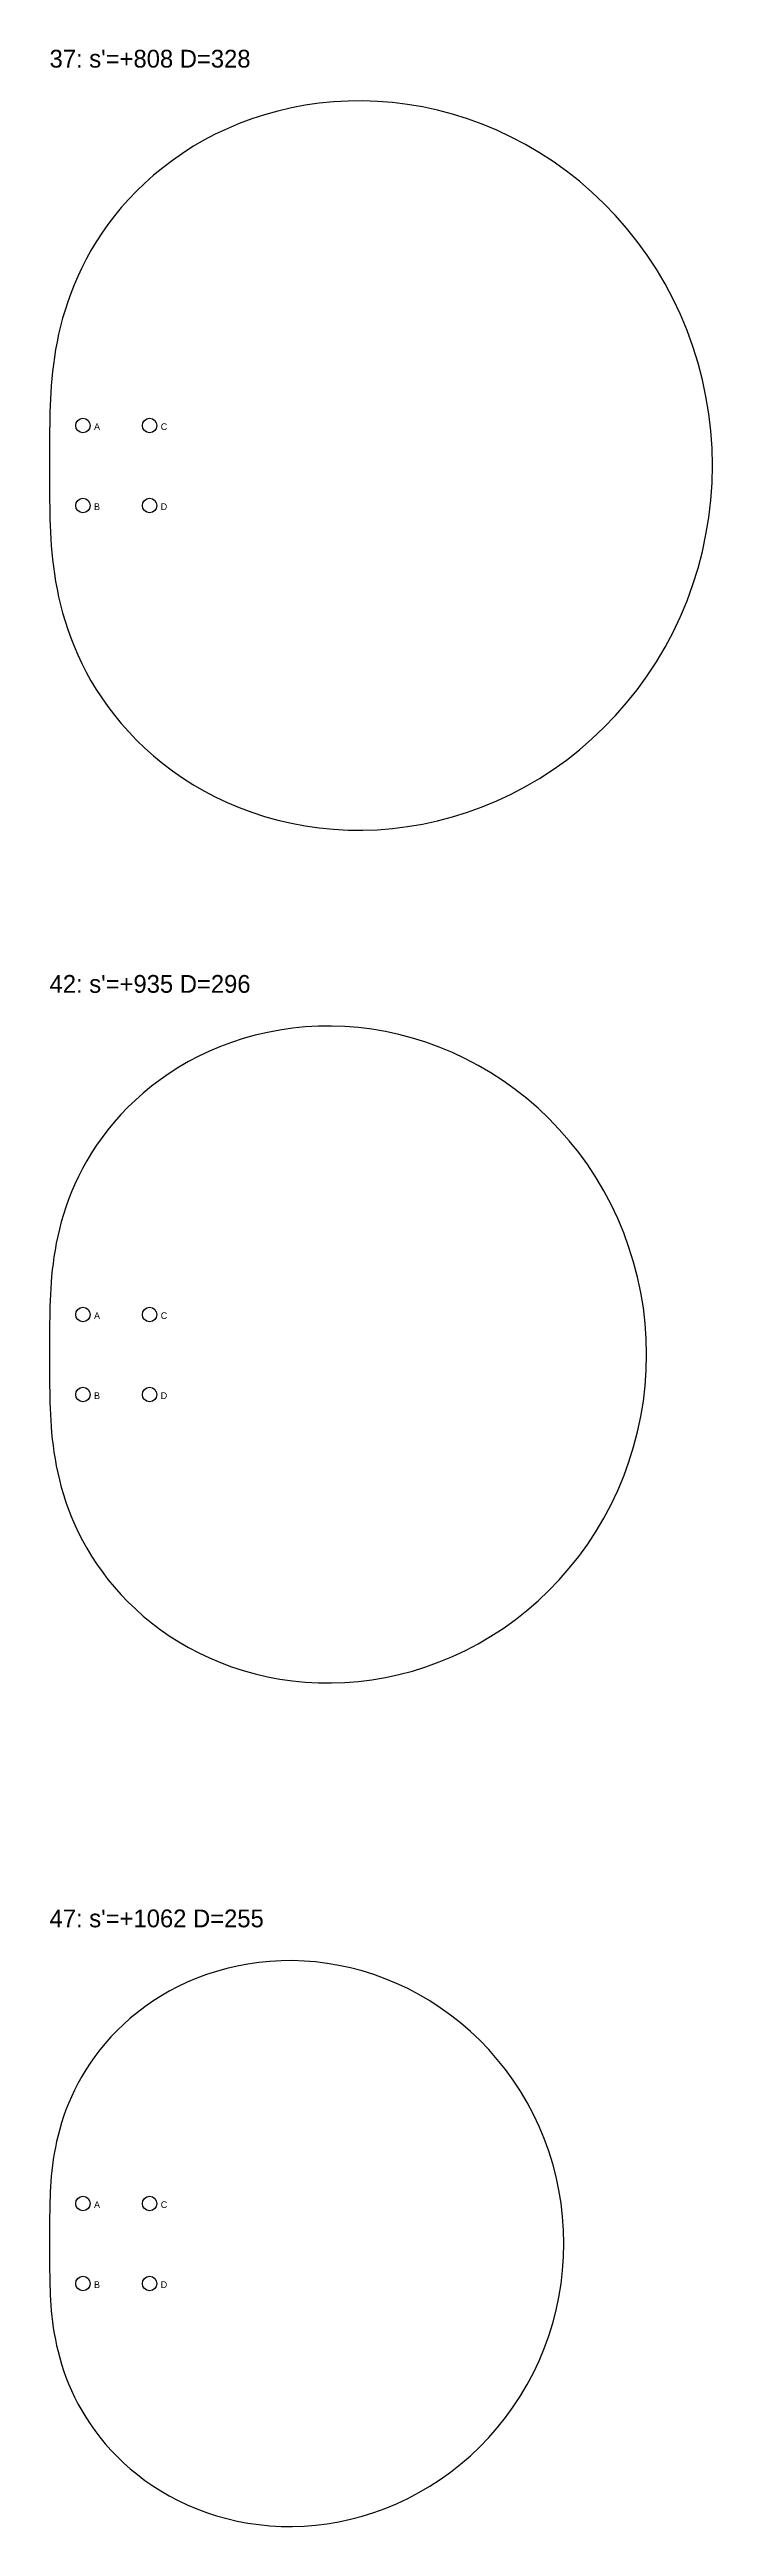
# Model space of a CAD drawing. Header units: millimetres. Extents: x 0 to 2007, y -5243 to 138.
# Drawn here: x 840 to 1138, y -3727 to -2613 of the extents above; entities that cross this region are included whole.
import ezdxf

# ---------------------------------------------------------------- set-up
doc = ezdxf.new("R2010")
doc.units = ezdxf.units.MM
for name, color, linetype in [('DOWEL', 5, 'CONTINUOUS'), ('SLAB_37', 3, 'CONTINUOUS'), ('SLAB_42', 2, 'CONTINUOUS'), ('SLAB_47', 7, 'CONTINUOUS'), ('TEXT', 1, 'CONTINUOUS')]:
    doc.layers.add(name, color=color, linetype=linetype)

msp = doc.modelspace()

# ---------------------------------------------------------------- linework, layer by layer
at = {"layer": 'DOWEL'}
for centre in [(855, -2782), (885, -2782), (855, -2818), (885, -2818), (855, -3182), (885, -3182), (855, -3218), (885, -3218), (855, -3582), (885, -3582), (855, -3618), (885, -3618)]:
    msp.add_circle(centre, 3.25, dxfattribs=at)
at = {"layer": 'SLAB_37'}
msp.add_lwpolyline([(1138.063, -2800), (1137.882, -2792.2), (1137.338, -2784.419), (1136.433, -2776.676), (1135.169, -2768.989), (1133.552, -2761.378), (1131.585, -2753.86), (1129.275, -2746.454), (1126.628, -2739.178), (1123.653, -2732.047), (1120.359, -2725.079), (1116.754, -2718.29), (1112.851, -2711.695), (1108.661, -2705.309), (1104.195, -2699.146), (1099.468, -2693.218), (1094.492, -2687.538), (1089.283, -2682.118), (1083.856, -2676.967), (1078.226, -2672.096), (1072.408, -2667.512), (1066.42, -2663.225), (1060.278, -2659.239), (1053.999, -2655.56), (1047.601, -2652.194), (1041.1, -2649.143), (1034.513, -2646.41), (1027.859, -2643.997), (1021.154, -2641.902), (1014.416, -2640.127), (1007.661, -2638.669), (1000.905, -2637.525), (994.167, -2636.692), (987.46, -2636.165), (980.801, -2635.939), (974.204, -2636.007), (967.685, -2636.363), (961.256, -2636.998), (954.931, -2637.904), (948.722, -2639.071), (942.642, -2640.49), (936.7, -2642.149), (930.908, -2644.038), (925.274, -2646.146), (919.808, -2648.46), (914.516, -2650.968), (909.405, -2653.658), (904.482, -2656.517), (899.752, -2659.531), (895.218, -2662.688), (890.884, -2665.976), (886.751, -2669.379), (882.823, -2672.887), (879.099, -2676.485), (875.578, -2680.162), (872.261, -2683.905), (869.144, -2687.702), (866.227, -2691.541), (863.504, -2695.411), (860.973, -2699.301), (858.629, -2703.201), (856.466, -2707.101), (854.479, -2710.992), (852.662, -2714.865), (851.007, -2718.713), (849.508, -2722.527), (848.158, -2726.302), (846.947, -2730.031), (845.87, -2733.709), (844.916, -2737.332), (844.079, -2740.896), (843.349, -2744.398), (842.718, -2747.836), (842.178, -2751.208), (841.721, -2754.512), (841.337, -2757.75), (841.021, -2760.922), (840.763, -2764.028), (840.557, -2767.071), (840.395, -2770.053), (840.271, -2772.977), (840.178, -2775.846), (840.112, -2778.665), (840.066, -2781.438), (840.036, -2784.169), (840.017, -2786.864), (840.007, -2789.528), (840.002, -2792.168), (840, -2794.789), (840, -2797.398), (840, -2800), (840, -2802.602), (840, -2805.211), (840.002, -2807.832), (840.007, -2810.472), (840.017, -2813.136), (840.036, -2815.831), (840.066, -2818.562), (840.112, -2821.335), (840.178, -2824.154), (840.271, -2827.023), (840.395, -2829.947), (840.557, -2832.929), (840.763, -2835.972), (841.021, -2839.078), (841.337, -2842.25), (841.721, -2845.488), (842.178, -2848.792), (842.718, -2852.164), (843.349, -2855.602), (844.079, -2859.104), (844.916, -2862.668), (845.87, -2866.291), (846.947, -2869.969), (848.158, -2873.698), (849.508, -2877.473), (851.007, -2881.287), (852.662, -2885.135), (854.479, -2889.008), (856.466, -2892.899), (858.629, -2896.799), (860.973, -2900.699), (863.504, -2904.589), (866.227, -2908.459), (869.144, -2912.298), (872.261, -2916.095), (875.578, -2919.838), (879.099, -2923.515), (882.823, -2927.113), (886.751, -2930.621), (890.884, -2934.024), (895.218, -2937.312), (899.752, -2940.469), (904.482, -2943.483), (909.405, -2946.342), (914.516, -2949.032), (919.808, -2951.54), (925.274, -2953.854), (930.908, -2955.962), (936.7, -2957.851), (942.642, -2959.51), (948.722, -2960.929), (954.931, -2962.096), (961.256, -2963.002), (967.685, -2963.637), (974.204, -2963.993), (980.801, -2964.061), (987.46, -2963.835), (994.167, -2963.308), (1000.905, -2962.475), (1007.661, -2961.331), (1014.416, -2959.873), (1021.154, -2958.098), (1027.859, -2956.003), (1034.513, -2953.59), (1041.1, -2950.857), (1047.601, -2947.806), (1053.999, -2944.44), (1060.278, -2940.761), (1066.42, -2936.775), (1072.408, -2932.488), (1078.226, -2927.904), (1083.856, -2923.033), (1089.283, -2917.882), (1094.492, -2912.462), (1099.468, -2906.782), (1104.195, -2900.854), (1108.661, -2894.691), (1112.851, -2888.305), (1116.754, -2881.71), (1120.359, -2874.921), (1123.653, -2867.953), (1126.628, -2860.822), (1129.275, -2853.546), (1131.585, -2846.14), (1133.552, -2838.622), (1135.169, -2831.011), (1136.433, -2823.324), (1137.338, -2815.581), (1137.882, -2807.8)], close=True, dxfattribs=at)
at = {"layer": 'SLAB_42'}
msp.add_lwpolyline([(1108.462, -3200), (1108.299, -3192.975), (1107.809, -3185.966), (1106.994, -3178.992), (1105.856, -3172.069), (1104.399, -3165.214), (1102.628, -3158.443), (1100.547, -3151.772), (1098.163, -3145.218), (1095.483, -3138.796), (1092.516, -3132.52), (1089.27, -3126.405), (1085.754, -3120.465), (1081.98, -3114.713), (1077.958, -3109.162), (1073.7, -3103.823), (1069.218, -3098.707), (1064.527, -3093.825), (1059.638, -3089.186), (1054.567, -3084.798), (1049.328, -3080.67), (1043.934, -3076.808), (1038.402, -3073.218), (1032.747, -3069.905), (1026.984, -3066.873), (1021.128, -3064.125), (1015.196, -3061.663), (1009.202, -3059.489), (1003.163, -3057.603), (997.094, -3056.004), (991.01, -3054.691), (984.926, -3053.66), (978.856, -3052.91), (972.815, -3052.436), (966.818, -3052.232), (960.876, -3052.294), (955.004, -3052.614), (949.214, -3053.186), (943.517, -3054.002), (937.925, -3055.053), (932.448, -3056.331), (927.097, -3057.825), (921.88, -3059.527), (916.806, -3061.426), (911.882, -3063.51), (907.116, -3065.769), (902.513, -3068.192), (898.079, -3070.766), (893.818, -3073.481), (889.734, -3076.325), (885.83, -3079.286), (882.109, -3082.351), (878.57, -3085.511), (875.216, -3088.752), (872.045, -3092.063), (869.057, -3095.435), (866.25, -3098.854), (863.622, -3102.312), (861.17, -3105.798), (858.89, -3109.302), (856.779, -3112.814), (854.831, -3116.327), (853.041, -3119.832), (851.404, -3123.32), (849.914, -3126.785), (848.564, -3130.221), (847.347, -3133.621), (846.257, -3136.98), (845.287, -3140.293), (844.428, -3143.556), (843.674, -3146.766), (843.016, -3149.92), (842.448, -3153.016), (841.962, -3156.053), (841.55, -3159.03), (841.205, -3161.946), (840.92, -3164.803), (840.687, -3167.601), (840.502, -3170.342), (840.356, -3173.027), (840.244, -3175.661), (840.161, -3178.245), (840.101, -3180.784), (840.059, -3183.281), (840.032, -3185.741), (840.015, -3188.168), (840.006, -3190.568), (840.002, -3192.946), (840, -3195.307), (840, -3197.656), (840, -3200), (840, -3202.344), (840, -3204.693), (840.002, -3207.054), (840.006, -3209.432), (840.015, -3211.832), (840.032, -3214.259), (840.059, -3216.719), (840.101, -3219.216), (840.161, -3221.755), (840.244, -3224.339), (840.356, -3226.973), (840.502, -3229.658), (840.687, -3232.399), (840.92, -3235.197), (841.205, -3238.054), (841.55, -3240.97), (841.962, -3243.947), (842.448, -3246.984), (843.016, -3250.08), (843.674, -3253.234), (844.428, -3256.444), (845.287, -3259.707), (846.257, -3263.02), (847.347, -3266.379), (848.564, -3269.779), (849.914, -3273.215), (851.404, -3276.68), (853.041, -3280.168), (854.831, -3283.673), (856.779, -3287.186), (858.89, -3290.698), (861.17, -3294.202), (863.622, -3297.688), (866.25, -3301.146), (869.057, -3304.565), (872.045, -3307.937), (875.216, -3311.248), (878.57, -3314.489), (882.109, -3317.649), (885.83, -3320.714), (889.734, -3323.675), (893.818, -3326.519), (898.079, -3329.234), (902.513, -3331.808), (907.116, -3334.231), (911.882, -3336.49), (916.806, -3338.574), (921.88, -3340.473), (927.097, -3342.175), (932.448, -3343.669), (937.925, -3344.947), (943.517, -3345.998), (949.214, -3346.814), (955.004, -3347.386), (960.876, -3347.706), (966.818, -3347.768), (972.815, -3347.564), (978.856, -3347.09), (984.926, -3346.34), (991.01, -3345.309), (997.094, -3343.996), (1003.163, -3342.397), (1009.202, -3340.511), (1015.196, -3338.337), (1021.128, -3335.875), (1026.984, -3333.127), (1032.747, -3330.095), (1038.402, -3326.782), (1043.934, -3323.192), (1049.328, -3319.33), (1054.567, -3315.202), (1059.638, -3310.814), (1064.527, -3306.175), (1069.218, -3301.293), (1073.7, -3296.177), (1077.958, -3290.838), (1081.98, -3285.287), (1085.754, -3279.535), (1089.27, -3273.595), (1092.516, -3267.48), (1095.483, -3261.204), (1098.163, -3254.782), (1100.547, -3248.228), (1102.628, -3241.557), (1104.399, -3234.786), (1105.856, -3227.931), (1106.994, -3221.008), (1107.809, -3214.034), (1108.299, -3207.025)], close=True, dxfattribs=at)
at = {"layer": 'SLAB_47'}
msp.add_lwpolyline([(1071.271, -3600), (1071.13, -3593.948), (1070.708, -3587.91), (1070.006, -3581.902), (1069.026, -3575.938), (1067.771, -3570.033), (1066.245, -3564.2), (1064.452, -3558.453), (1062.399, -3552.807), (1060.09, -3547.274), (1057.534, -3541.868), (1054.737, -3536.6), (1051.709, -3531.483), (1048.457, -3526.528), (1044.992, -3521.746), (1041.324, -3517.146), (1037.464, -3512.739), (1033.422, -3508.534), (1029.211, -3504.537), (1024.842, -3500.758), (1020.328, -3497.201), (1015.682, -3493.874), (1010.917, -3490.782), (1006.045, -3487.928), (1001.08, -3485.316), (996.036, -3482.948), (990.925, -3480.828), (985.762, -3478.955), (980.56, -3477.33), (975.331, -3475.952), (970.09, -3474.821), (964.849, -3473.933), (959.62, -3473.287), (954.416, -3472.878), (949.249, -3472.703), (944.131, -3472.756), (939.072, -3473.032), (934.084, -3473.525), (929.176, -3474.228), (924.359, -3475.133), (919.641, -3476.234), (915.031, -3477.522), (910.537, -3478.988), (906.165, -3480.623), (901.924, -3482.418), (897.818, -3484.365), (893.853, -3486.452), (890.033, -3488.67), (886.362, -3491.009), (882.844, -3493.458), (879.481, -3496.009), (876.275, -3498.65), (873.227, -3501.371), (870.337, -3504.163), (867.606, -3507.016), (865.031, -3509.92), (862.613, -3512.866), (860.35, -3515.845), (858.237, -3518.848), (856.273, -3521.866), (854.454, -3524.893), (852.776, -3527.919), (851.235, -3530.938), (849.824, -3533.943), (848.541, -3536.928), (847.378, -3539.888), (846.33, -3542.817), (845.391, -3545.71), (844.554, -3548.564), (843.815, -3551.375), (843.165, -3554.141), (842.598, -3556.858), (842.109, -3559.525), (841.69, -3562.141), (841.335, -3564.706), (841.038, -3567.218), (840.792, -3569.679), (840.592, -3572.089), (840.432, -3574.45), (840.307, -3576.764), (840.21, -3579.033), (840.139, -3581.259), (840.087, -3583.446), (840.051, -3585.597), (840.028, -3587.716), (840.013, -3589.808), (840.005, -3591.875), (840.002, -3593.923), (840, -3595.957), (840, -3597.981), (840, -3600), (840, -3602.019), (840, -3604.043), (840.002, -3606.077), (840.005, -3608.125), (840.013, -3610.192), (840.028, -3612.284), (840.051, -3614.403), (840.087, -3616.554), (840.139, -3618.741), (840.21, -3620.967), (840.307, -3623.236), (840.432, -3625.55), (840.592, -3627.911), (840.792, -3630.321), (841.038, -3632.782), (841.335, -3635.294), (841.69, -3637.859), (842.109, -3640.475), (842.598, -3643.142), (843.165, -3645.859), (843.815, -3648.625), (844.554, -3651.436), (845.391, -3654.29), (846.33, -3657.183), (847.378, -3660.112), (848.541, -3663.072), (849.824, -3666.057), (851.235, -3669.062), (852.776, -3672.081), (854.454, -3675.107), (856.273, -3678.134), (858.237, -3681.152), (860.35, -3684.155), (862.613, -3687.134), (865.031, -3690.08), (867.606, -3692.984), (870.337, -3695.837), (873.227, -3698.629), (876.275, -3701.35), (879.481, -3703.991), (882.844, -3706.542), (886.362, -3708.991), (890.033, -3711.33), (893.853, -3713.548), (897.818, -3715.635), (901.924, -3717.582), (906.165, -3719.377), (910.537, -3721.012), (915.031, -3722.478), (919.641, -3723.766), (924.359, -3724.867), (929.176, -3725.772), (934.084, -3726.475), (939.072, -3726.968), (944.131, -3727.244), (949.249, -3727.297), (954.416, -3727.122), (959.62, -3726.713), (964.849, -3726.067), (970.09, -3725.179), (975.331, -3724.048), (980.56, -3722.67), (985.762, -3721.045), (990.925, -3719.172), (996.036, -3717.052), (1001.08, -3714.684), (1006.045, -3712.072), (1010.917, -3709.218), (1015.682, -3706.126), (1020.328, -3702.799), (1024.842, -3699.242), (1029.211, -3695.463), (1033.422, -3691.466), (1037.464, -3687.261), (1041.324, -3682.854), (1044.992, -3678.254), (1048.457, -3673.472), (1051.709, -3668.517), (1054.737, -3663.4), (1057.534, -3658.132), (1060.09, -3652.726), (1062.399, -3647.193), (1064.452, -3641.547), (1066.245, -3635.8), (1067.771, -3629.967), (1069.026, -3624.062), (1070.006, -3618.098), (1070.708, -3612.09), (1071.13, -3606.052)], close=True, dxfattribs=at)

# ---------------------------------------------------------------- texts
at = {"layer": 'DOWEL'}
for s, p in [('A', (860, -2784)), ('C', (890, -2784)), ('B', (860, -2820)), ('D', (890, -2820)), ('A', (860, -3184)), ('C', (890, -3184)), ('B', (860, -3220)), ('D', (890, -3220)), ('A', (860, -3584)), ('C', (890, -3584)), ('B', (860, -3620)), ('D', (890, -3620))]:
    msp.add_text(s, height=3, dxfattribs=at).set_placement(p)
at = {"layer": 'TEXT'}
for s, p in [("37: s'=+808 D=328", (840, -2620.939)), ("42: s'=+935 D=296", (840, -3037.232)), ("47: s'=+1062 D=255", (840, -3457.703))]:
    msp.add_text(s, height=8, dxfattribs=at).set_placement(p)

doc.saveas('drawing.dxf')
